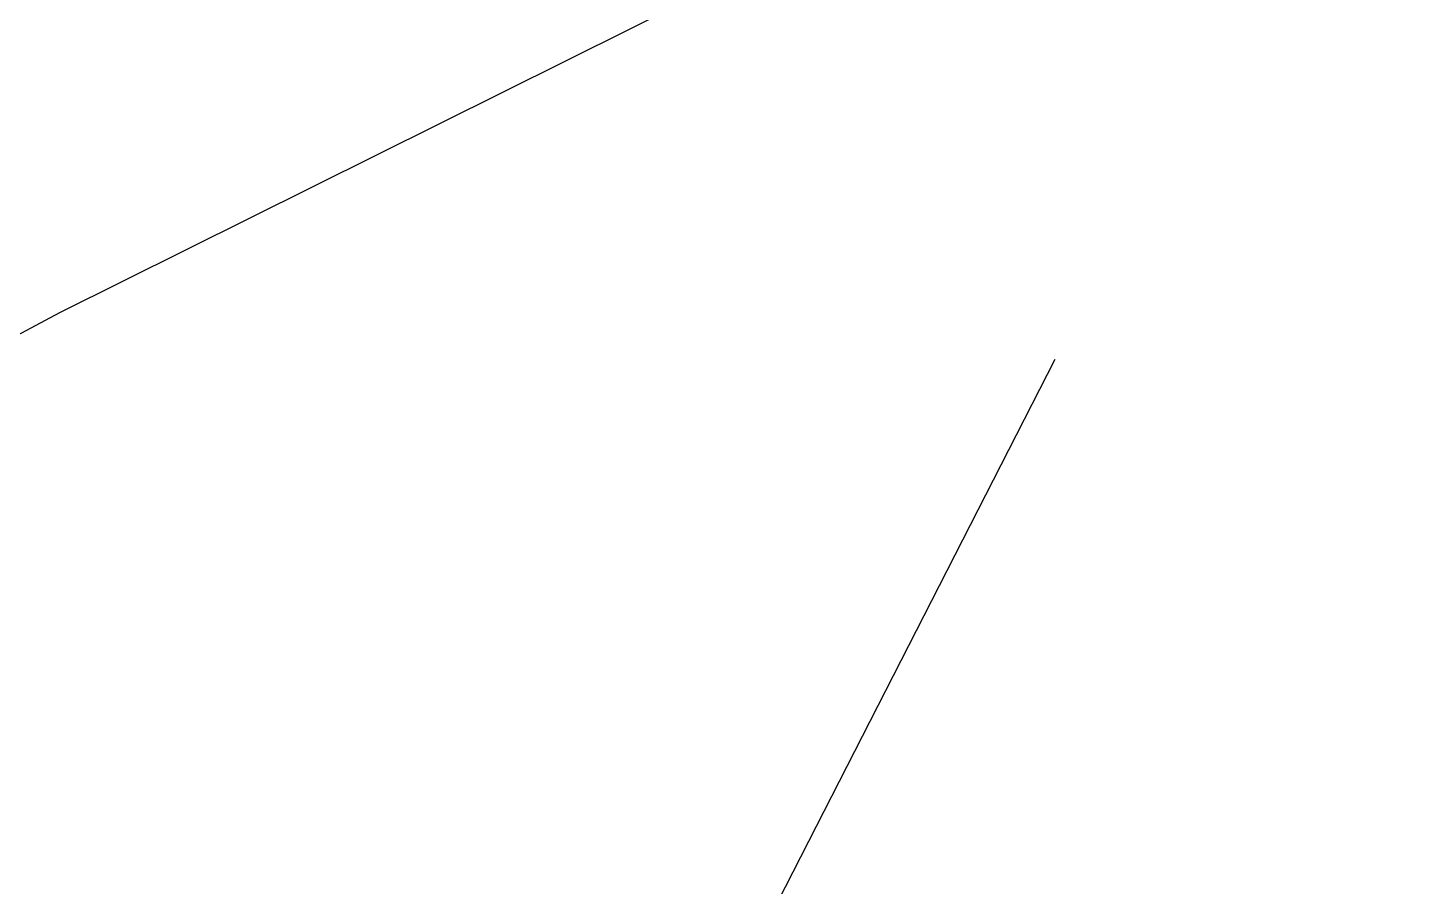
# Model space of a CAD drawing. Header units: metres. Extents: x 507606 to 508087, y 6966978 to 6967359.
# Drawn here: x 507768.2394 to 507768.637, y 6967260.373 to 6967260.618 of the extents above; entities that cross this region are included whole.
import ezdxf

# ---------------------------------------------------------------- set-up
doc = ezdxf.new("R2010")
doc.units = ezdxf.units.M
doc.layers.add('mga2020ROAD_KERB_BACK', color=252, linetype='Continuous')
doc.layers.add('SGN_TRAF', color=252, linetype='Continuous')

# ---------------------------------------------------------------- blocks, each defined once
blk = doc.blocks.new('BAC SG TSIGN')
blk.add_line((-6.6675, -13.0528), (6.7028, 13.088))
blk = doc.blocks.new('XE_SURVEY')
at = {"layer": 'mga2020ROAD_KERB_BACK'}
blk.add_polyline3d([(507738.22282, 6967241.45908, 4.5329), (507740.51517, 6967242.82585, 4.52159), (507741.08002, 6967243.82117, 4.56356), (507746.51212, 6967247.22195, 4.61439), (507752.2955, 6967250.83882, 4.64454), (507757.89651, 6967254.35344, 4.62849), (507759.17356, 6967254.49897, 4.5861), (507761.38483, 6967256.00051, 4.6263), (507762.5074, 6967257.25313, 4.6308), (507763.09638, 6967257.61563, 4.63509), (507767.43112, 6967260.10223, 4.66609), (507768.24852, 6967260.53679, 4.67183), (507771.89442, 6967262.34995, 4.70373), (507773.15676, 6967262.93168, 4.71462), (507778.05945, 6967265.16209, 4.75954), (507784.04462, 6967267.82618, 4.80923)], dxfattribs=at)
at = {"layer": 'SGN_TRAF', "xscale": 0.02833934954107966, "yscale": 0.02833934954107966, "zscale": 0.02833934954107966}
blk.add_blockref('BAC SG TSIGN', (507768.34288, 6967260.15256, 4.68916), dxfattribs=at)

msp = doc.modelspace()

# ---------------------------------------------------------------- block references
msp.add_blockref('XE_SURVEY', (0, 0))

doc.saveas('drawing.dxf')
